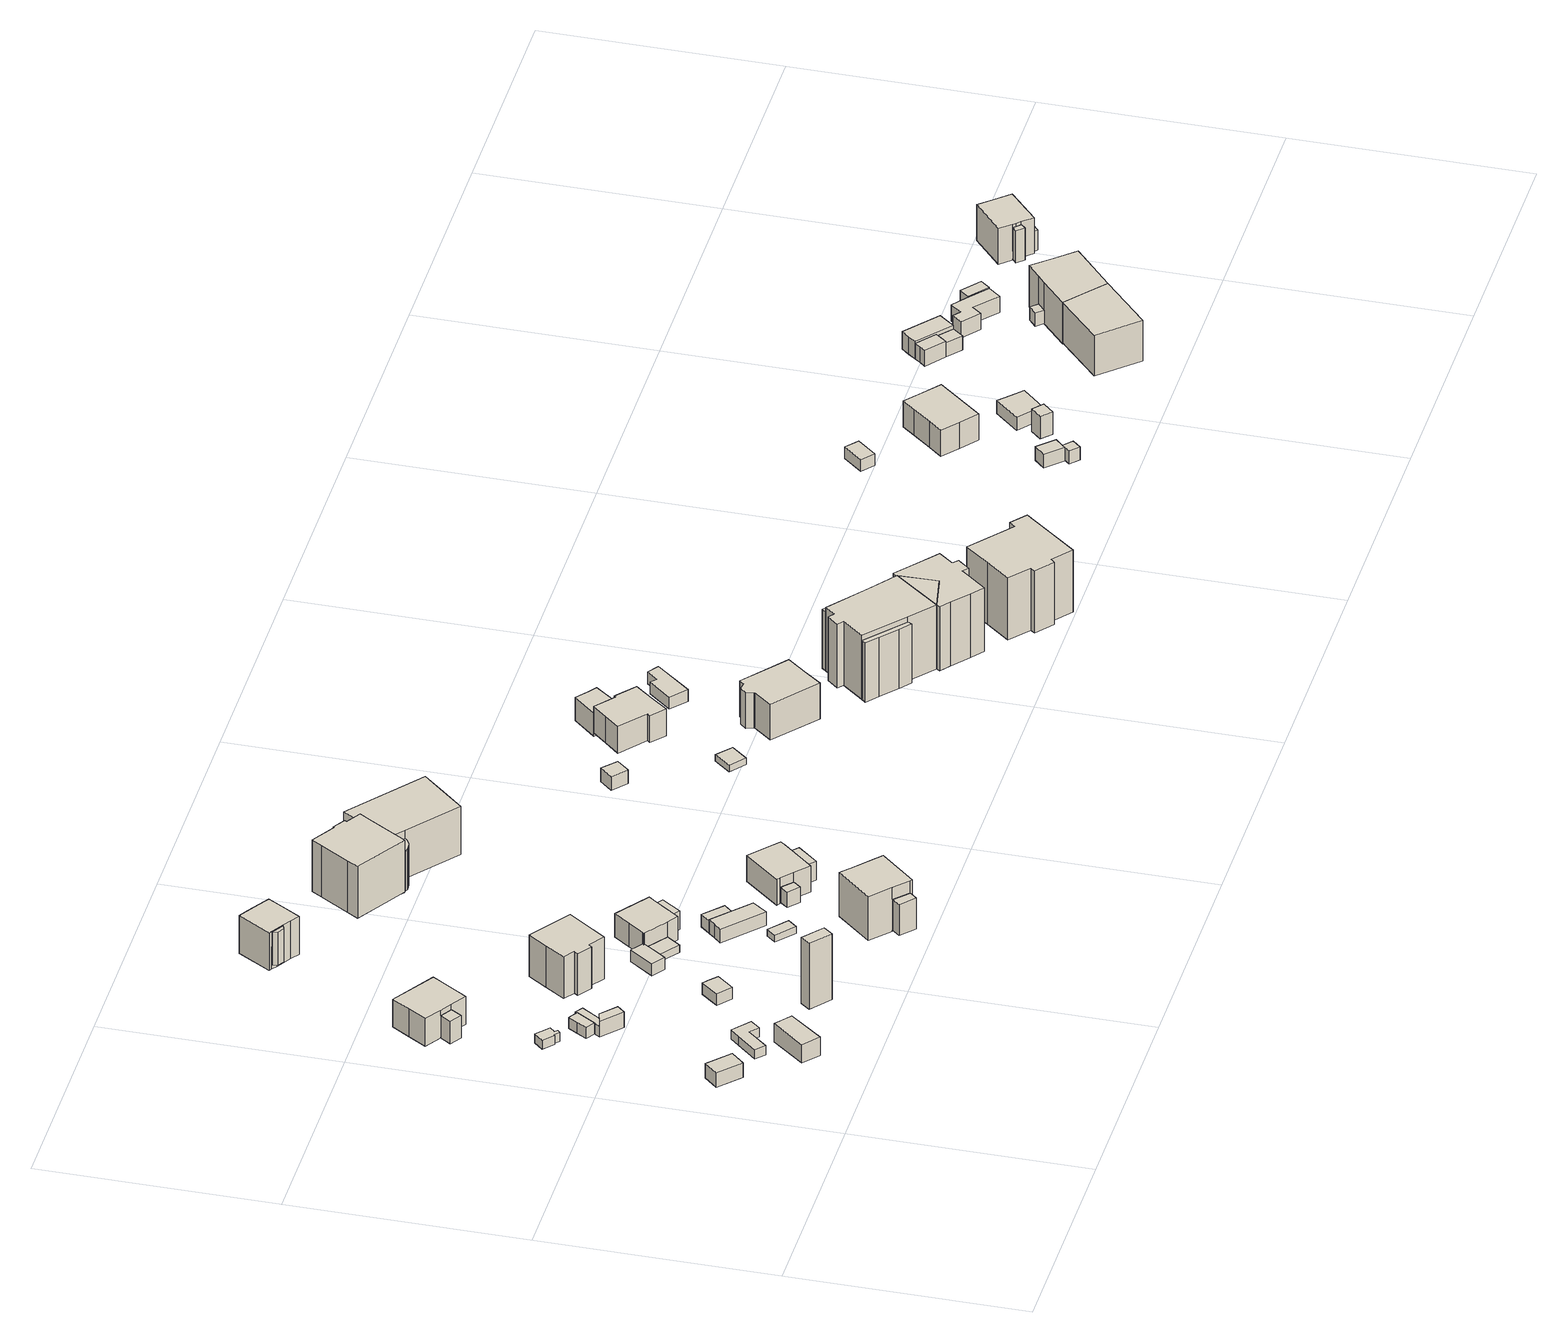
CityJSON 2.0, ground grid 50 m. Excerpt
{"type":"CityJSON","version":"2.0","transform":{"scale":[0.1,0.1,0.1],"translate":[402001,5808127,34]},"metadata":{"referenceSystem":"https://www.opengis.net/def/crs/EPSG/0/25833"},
"CityObjects":{
"building1":{"type":"Building","attributes":{"Gemeindeschluessel":"11000009","BezugspunktDach":"2200","function":"31001_2000","measuredHeight":3.48,"storeysAboveGround":1},"address":[{"country":"Germany","locality":"Berlin","thoroughfareNumber":"6 (2)","thoroughfareName":"Drössestraße"}],"geometry":[{"type":"Solid","lod":"1","boundaries":[[[[0,1,2,3]],[[4,5,6,7]],[[4,7,3,2]],[[5,4,2,1]],[[6,5,1,0]],[[7,6,0,3]]]]}]},
"building2":{"type":"Building","attributes":{"Gemeindeschluessel":"11000009","BezugspunktDach":"2200","function":"31001_1010","measuredHeight":4.59,"storeysAboveGround":1},"address":[{"country":"Germany","locality":"Berlin","thoroughfareNumber":"3 (1)","thoroughfareName":"Schirnerstraße"}],"geometry":[{"type":"Solid","lod":"1","boundaries":[[[[8,9,10,11,12]],[[13,14,15,16,17]],[[13,17,12,11]],[[14,13,11,10]],[[15,14,10,9]],[[16,15,9,8]],[[17,16,8,12]]]]}]},
"building3":{"type":"Building","attributes":{"Gemeindeschluessel":"11000009","BezugspunktDach":"2200","function":"31001_2000","measuredHeight":2.19,"storeysAboveGround":1},"address":[{"country":"Germany","locality":"Berlin","thoroughfareNumber":"3 (2)","thoroughfareName":"Schirnerstraße"}],"geometry":[{"type":"Solid","lod":"1","boundaries":[[[[18,19,20,21,22,23,24]],[[25,26,27,28,29,30,31]],[[25,31,24,23]],[[26,25,23,22]],[[27,26,22,21]],[[28,27,21,20]],[[29,28,20,19]],[[30,29,19,18]],[[31,30,18,24]]]]}]},
"building4":{"type":"Building","attributes":{"Gemeindeschluessel":"11000009","BezugspunktDach":"2200","function":"31001_2000","measuredHeight":2.07,"storeysAboveGround":1},"address":[{"country":"Germany","locality":"Berlin","thoroughfareNumber":"93 (1)","thoroughfareName":"Am Falkenberg"}],"geometry":[{"type":"Solid","lod":"1","boundaries":[[[[32,33,34,35,36,37,38,39]],[[40,41,42,43,44,45,46,47]],[[40,47,39,38]],[[41,40,38,37]],[[42,41,37,36]],[[43,42,36,35]],[[44,43,35,34]],[[45,44,34,33]],[[46,45,33,32]],[[47,46,32,39]]]]}]},
"building5":{"type":"Building","attributes":{"Gemeindeschluessel":"11000009","BezugspunktDach":"2200","function":"31001_2000","measuredHeight":3.16,"storeysAboveGround":1},"address":[{"country":"Germany","locality":"Berlin","thoroughfareNumber":"93 (2)","thoroughfareName":"Am Falkenberg"}],"geometry":[{"type":"Solid","lod":"1","boundaries":[[[[48,49,50,51,52]],[[53,54,55,56,57]],[[53,57,52,51]],[[54,53,51,50]],[[55,54,50,49]],[[56,55,49,48]],[[57,56,48,52]]]]}]},
"building6":{"type":"Building","attributes":{"Gemeindeschluessel":"11000009","function":"31001_2000"},"address":[{"country":"Germany","locality":"Berlin","thoroughfareNumber":"94 (1)","thoroughfareName":"Am Falkenberg"}],"children":["building6-1","building6-2"]},
"building6-1":{"type":"BuildingPart","attributes":{"BezugspunktDach":"2200","measuredHeight":3.59,"storeysAboveGround":1},"parents":["building6"],"geometry":[{"type":"MultiSurface","lod":"1","boundaries":[[[58,59,60,61]],[[62,63,64,65]],[[66,67,68,65,61,60]],[[63,62,60,59]],[[64,63,59,58]],[[65,64,58,61]],[[62,65,68,67,66]]]}]},
"building6-2":{"type":"BuildingPart","attributes":{"BezugspunktDach":"2200","measuredHeight":2.44,"storeysAboveGround":1},"parents":["building6"],"geometry":[{"type":"Solid","lod":"1","boundaries":[[[[67,69,70,71,72,68]],[[56,55,73,74,62,65]],[[56,65,68,72]],[[55,56,72,71]],[[73,55,71,70]],[[74,73,70,69]],[[62,74,69,67]],[[65,62,67,68]]]]}]},
"building7":{"type":"Building","attributes":{"Gemeindeschluessel":"11000009","function":"31001_1010"},"address":[{"country":"Germany","locality":"Berlin","thoroughfareNumber":"93","thoroughfareName":"Am Falkenberg"}],"children":["building7-1","building7-2"]},
"building7-1":{"type":"BuildingPart","attributes":{"BezugspunktDach":"2200","measuredHeight":8.47,"storeysAboveGround":2},"parents":["building7"],"geometry":[{"type":"MultiSurface","lod":"1","boundaries":[[[75,76,77,78,79,80,81,82]],[[83,84,85,86,87,88,89,90]],[[83,90,82,81]],[[84,83,81,80]],[[85,84,80,79]],[[86,85,79,78]],[[87,86,78,77]],[[88,87,77,76]],[[91,92,93,76,75]],[[89,94,89,88,95]],[[90,89,75,82]],[[94,89,95,92,91]],[[95,88,93,92]]]}]},
"building7-2":{"type":"BuildingPart","attributes":{"BezugspunktDach":"2200","measuredHeight":5.89,"storeysAboveGround":2},"parents":["building7"],"geometry":[{"type":"MultiSurface","lod":"1","boundaries":[[[96,93,92,91,97]],[[89,95,88,98,99]],[[89,99,97,91]],[[98,88,93,96]],[[99,98,96,97]],[[95,89,100,91,92]],[[88,95,92,93,101]]]}]},
"building8":{"type":"Building","attributes":{"Gemeindeschluessel":"11000009","BezugspunktDach":"2200","function":"31001_2000","measuredHeight":15.49,"storeysAboveGround":1},"address":[{"country":"Germany","locality":"Berlin","thoroughfareNumber":"1A (2)","thoroughfareName":"Schirnerstraße"}],"geometry":[{"type":"Solid","lod":"1","boundaries":[[[[102,103,104,105]],[[106,107,108,109]],[[106,109,105,104]],[[107,106,104,103]],[[108,107,103,102]],[[109,108,102,105]]]]}]},
"building9":{"type":"Building","attributes":{"Gemeindeschluessel":"11000009","BezugspunktDach":"2200","function":"31001_2143","measuredHeight":3.15,"storeysAboveGround":1},"address":[{"country":"Germany","locality":"Berlin","thoroughfareNumber":"95 (3)","thoroughfareName":"Am Falkenberg"}],"geometry":[{"type":"Solid","lod":"1","boundaries":[[[[110,111,112,113,114]],[[115,116,117,118,119]],[[115,119,114,113]],[[116,115,113,112]],[[117,116,112,111]],[[118,117,111,110]],[[119,118,110,114]]]]}]},
"building10":{"type":"Building","attributes":{"Gemeindeschluessel":"11000009","function":"31001_1010"},"address":[{"country":"Germany","locality":"Berlin","thoroughfareNumber":"94","thoroughfareName":"Am Falkenberg"}],"children":["building10-1","building10-2"]},
"building10-1":{"type":"BuildingPart","attributes":{"BezugspunktDach":"2200","measuredHeight":11.66,"storeysAboveGround":3},"parents":["building10"],"geometry":[{"type":"MultiSurface","lod":"1","boundaries":[[[120,121,122,123,124,125,126,127,128,129,130]],[[131,132,133,134,135,136,137,138,139,140,141]],[[131,141,130,129]],[[132,131,129,128]],[[133,132,128,127]],[[142,143,133,134,133,127,126]],[[144,142,134,135,134,126,125]],[[136,135,125,124]],[[137,136,124,123]],[[138,137,123,122]],[[139,138,122,121]],[[140,139,121,120]],[[141,140,120,130]],[[134,133,143,142]],[[135,134,142,144]]]}]},
"building10-2":{"type":"BuildingPart","attributes":{"BezugspunktDach":"2200","measuredHeight":7.04,"storeysAboveGround":3},"parents":["building10"],"geometry":[{"type":"MultiSurface","lod":"1","boundaries":[[[145,146,143,144]],[[133,147,148,135]],[[147,133,143,146]],[[148,147,146,145]],[[135,148,145,144]],[[133,134,142,143,149]],[[135,144,142,134]]]}]},
"building11":{"type":"Building","attributes":{"Gemeindeschluessel":"11000009","BezugspunktDach":"2200","function":"31001_2463","measuredHeight":2.76,"storeysAboveGround":1},"address":[{"country":"Germany","locality":"Berlin","thoroughfareNumber":"95 (2)","thoroughfareName":"Am Falkenberg"}],"geometry":[{"type":"Solid","lod":"1","boundaries":[[[[150,151,152,153,154,155,156]],[[157,158,159,160,161,162,163]],[[157,163,156,155]],[[158,157,155,154]],[[159,158,154,153]],[[160,159,153,152]],[[161,160,152,151]],[[162,161,151,150]],[[163,162,150,156]]]]}]},
"building12":{"type":"Building","attributes":{"Gemeindeschluessel":"11000009","BezugspunktDach":"2200","function":"31001_1010","measuredHeight":2.22,"storeysAboveGround":0},"address":[{"country":"Germany","locality":"Berlin","thoroughfareNumber":"95 (1)","thoroughfareName":"Am Falkenberg"}],"geometry":[{"type":"Solid","lod":"1","boundaries":[[[[164,165,166,167]],[[168,169,170,171]],[[168,171,167,166]],[[169,168,166,165]],[[170,169,165,164]],[[171,170,164,167]]]]}]},
"building13":{"type":"Building","attributes":{"Gemeindeschluessel":"11000009","BezugspunktDach":"2200","function":"31001_2463","measuredHeight":1.6,"storeysAboveGround":1},"address":[{"country":"Germany","locality":"Berlin","thoroughfareNumber":"1A (1)","thoroughfareName":"Schirnerstraße"}],"geometry":[{"type":"Solid","lod":"1","boundaries":[[[[172,173,174,175]],[[176,177,178,179]],[[176,179,175,174]],[[177,176,174,173]],[[178,177,173,172]],[[179,178,172,175]]]]}]},
"building14":{"type":"Building","attributes":{"Gemeindeschluessel":"11000009","function":"31001_1010"},"address":[{"country":"Germany","locality":"Berlin","thoroughfareNumber":"95","thoroughfareName":"Am Falkenberg"}],"children":["building14-1","building14-2"]},
"building14-1":{"type":"BuildingPart","attributes":{"BezugspunktDach":"2200","measuredHeight":6.68,"storeysAboveGround":1},"parents":["building14"],"geometry":[{"type":"MultiSurface","lod":"1","boundaries":[[[180,181,182,183,184,185,186,187,188,189,190]],[[158,191,192,193,194,195,196,197,198,160,159]],[[158,159,190,189]],[[191,158,189,188]],[[192,191,188,187]],[[193,192,187,186]],[[194,193,186,185]],[[199,200,185,184]],[[201,202,199,195,184,183]],[[197,196,183,182]],[[198,197,182,181]],[[160,198,181,180]],[[159,160,180,190]],[[195,194,200,199]],[[196,203,195,199,202,201]]]}]},
"building14-2":{"type":"BuildingPart","attributes":{"BezugspunktDach":"2200","measuredHeight":4.41,"storeysAboveGround":1},"parents":["building14"],"geometry":[{"type":"MultiSurface","lod":"1","boundaries":[[[204,205,200,202]],[[194,206,207,196]],[[206,194,200,205]],[[207,206,205,204]],[[196,207,204,202]],[[194,195,199,200]],[[196,202,199,195]]]}]},
"building15":{"type":"Building","attributes":{"Gemeindeschluessel":"11000009","function":"31001_1010"},"address":[{"country":"Germany","locality":"Berlin","thoroughfareNumber":"39","thoroughfareName":"Am Falkenberg"}],"children":["building15-1","building15-2","building15-3"]},
"building15-1":{"type":"BuildingPart","attributes":{"BezugspunktDach":"2200","measuredHeight":13.58,"storeysAboveGround":2},"parents":["building15"],"geometry":[{"type":"MultiSurface","lod":"1","boundaries":[[[208,209,210,211,212,213,214,215,216,217,218]],[[219,220,221,222,223,224,225,226,227,228,229]],[[219,229,218,217]],[[220,219,217,216]],[[221,220,216,215]],[[222,221,215,214]],[[223,222,214,213],[222,223,230,231]],[[224,223,213,212]],[[225,224,212,211]],[[226,225,211,210]],[[232,233,234,235,227,226,210,209]],[[236,232,235,237,238,228,227,209,208]],[[229,228,208,218]],[[230,223,222,231]],[[235,234,233,232]],[[238,237,235,232,236]]]}]},
"building15-2":{"type":"BuildingPart","attributes":{"BezugspunktDach":"2200","measuredHeight":5.81,"storeysAboveGround":2},"parents":["building15"],"geometry":[{"type":"Solid","lod":"1","boundaries":[[[[239,240,231,230]],[[222,241,242,223]],[[241,222,231,240]],[[242,241,240,239]],[[223,242,239,230]],[[222,223,230,231]]]]}]},
"building15-3":{"type":"BuildingPart","attributes":{"BezugspunktDach":"2200","measuredHeight":7.84,"storeysAboveGround":2},"parents":["building15"],"geometry":[{"type":"MultiSurface","lod":"1","boundaries":[[[243,244,233,236]],[[234,245,246,237]],[[245,234,233,244]],[[246,245,244,243]],[[237,246,243,236]],[[234,235,232,233]],[[237,238,236,232,235]]]}]},
"building16":{"type":"Building","attributes":{"Gemeindeschluessel":"11000009","function":"31001_2000"},"address":[{"country":"Germany","locality":"Berlin","thoroughfareNumber":"1 (1)","thoroughfareName":"Schirnerstraße"}],"children":["building16-1","building16-2"]},
"building16-1":{"type":"BuildingPart","attributes":{"BezugspunktDach":"2200","measuredHeight":3.55,"storeysAboveGround":1},"parents":["building16"],"geometry":[{"type":"Solid","lod":"1","boundaries":[[[[247,248,249,250,251]],[[252,253,254,255,256]],[[252,256,251,250]],[[253,252,250,249]],[[254,253,249,248],[257,258,259,253]],[[255,254,248,247]],[[256,255,247,251]],[[258,257,253,259]]]]}]},
"building16-2":{"type":"BuildingPart","attributes":{"BezugspunktDach":"2200","measuredHeight":2.91,"storeysAboveGround":1},"parents":["building16"],"geometry":[{"type":"Solid","lod":"1","boundaries":[[[[258,260,261,259]],[[262,263,257,253]],[[262,253,259,261]],[[263,262,261,260]],[[257,263,260,258]],[[253,257,258,259]]]]}]},
"building17":{"type":"Building","attributes":{"Gemeindeschluessel":"11000009","function":"31001_1010"},"address":[{"country":"Germany","locality":"Berlin","thoroughfareNumber":"1A","thoroughfareName":"Schirnerstraße"}],"children":["building17-1","building17-2","building17-3"]},
"building17-1":{"type":"BuildingPart","attributes":{"BezugspunktDach":"2200","measuredHeight":11.96,"storeysAboveGround":3},"parents":["building17"],"geometry":[{"type":"MultiSurface","lod":"1","boundaries":[[[264,265,266,267,268,269,270,271]],[[272,273,274,275,276,277,278,279]],[[272,279,271,270]],[[273,272,270,269]],[[280,281,282,283,284,274,273,269,268]],[[275,274,268,267]],[[276,275,267,266]],[[277,276,266,265]],[[278,277,285,265,264],[286,287,288,285]],[[279,278,264,271]],[[284,283,282,281,280]],[[288,287,286,285]]]}]},
"building17-2":{"type":"BuildingPart","attributes":{"BezugspunktDach":"2200","measuredHeight":7.24,"storeysAboveGround":3},"parents":["building17"],"geometry":[{"type":"Solid","lod":"1","boundaries":[[[[289,285,288,290]],[[287,286,291,292]],[[287,292,290,288]],[[291,286,285,289]],[[292,291,289,290]],[[286,287,288,285]]]]}]},
"building17-3":{"type":"BuildingPart","attributes":{"BezugspunktDach":"2200","measuredHeight":8.11,"storeysAboveGround":3},"parents":["building17"],"geometry":[{"type":"MultiSurface","lod":"1","boundaries":[[[281,293,294,282]],[[295,296,284,283]],[[295,283,282,294]],[[296,295,294,293]],[[284,296,293,281]],[[297,283,284,298,281,282]]]}]},
"building18":{"type":"Building","attributes":{"Gemeindeschluessel":"11000009","function":"31001_1010"},"address":[{"country":"Germany","locality":"Berlin","thoroughfareNumber":"1","thoroughfareName":"Schirnerstraße"}],"children":["building18-1","building18-2","building18-3"]},
"building18-1":{"type":"BuildingPart","attributes":{"BezugspunktDach":"2200","measuredHeight":7.76,"storeysAboveGround":2},"parents":["building18"],"geometry":[{"type":"MultiSurface","lod":"1","boundaries":[[[299,300,301,302,303,304,305,306]],[[307,308,309,310,311,312,313,314]],[[307,314,306,305]],[[308,307,305,304]],[[309,308,304,303]],[[310,315,316,309,303,302]],[[311,310,302,301]],[[312,311,301,300]],[[313,312,317,318,319,320,300,299]],[[314,313,299,306]],[[309,316,315,310]],[[320,319,318,317]]]}]},
"building18-2":{"type":"BuildingPart","attributes":{"BezugspunktDach":"2200","measuredHeight":4.36,"storeysAboveGround":2},"parents":["building18"],"geometry":[{"type":"Solid","lod":"1","boundaries":[[[[321,322,316,315]],[[309,323,324,310]],[[323,309,316,322]],[[324,323,322,321]],[[310,324,321,315]],[[315,316,309,310]]]]}]},
"building18-3":{"type":"BuildingPart","attributes":{"BezugspunktDach":"2200","measuredHeight":3.54,"storeysAboveGround":2},"parents":["building18"],"geometry":[{"type":"MultiSurface","lod":"1","boundaries":[[[325,320,319,326]],[[318,317,327,328]],[[318,328,326,319]],[[327,317,320,325]],[[328,327,325,326]],[[318,329,319,320,317]]]}]},
"building19":{"type":"Building","attributes":{"Gemeindeschluessel":"11000009","BezugspunktDach":"2200","function":"31001_1010","measuredHeight":14.11,"storeysAboveGround":2},"address":[{"country":"Germany","locality":"Berlin","thoroughfareNumber":"38","thoroughfareName":"Am Falkenberg"}],"geometry":[{"type":"Solid","lod":"1","boundaries":[[[[330,331,332,333,334,335,336,337,338,339,340,341,342]],[[343,344,345,346,347,348,349,350,351,352,353,354,355]],[[343,355,342,341]],[[344,343,341,340]],[[345,344,340,339]],[[346,345,339,338]],[[347,346,338,337]],[[348,347,337,336]],[[349,348,336,335]],[[350,349,335,334]],[[351,350,334,333]],[[352,351,333,332]],[[353,352,332,331]],[[354,353,331,330]],[[355,354,330,342]]]]}]},
"building20":{"type":"Building","attributes":{"Gemeindeschluessel":"11000009","function":"31001_1010"},"address":[{"country":"Germany","locality":"Berlin","thoroughfareNumber":"37","thoroughfareName":"Am Falkenberg"}],"children":["building20-1","building20-2"]},
"building20-1":{"type":"BuildingPart","attributes":{"BezugspunktDach":"2200","measuredHeight":13.07,"storeysAboveGround":3},"parents":["building20"],"geometry":[{"type":"MultiSurface","lod":"1","boundaries":[[[356,357,358,359,360,361,362,363]],[[364,365,366,367,368,369,370,371]],[[364,371,363,362]],[[365,364,362,361]],[[366,365,361,360]],[[367,366,360,359]],[[368,367,359,358]],[[369,368,358,357]],[[370,369,357,356]],[[372,373,370,356,363]],[[371,370,373,372]]]}]},
"building20-2":{"type":"BuildingPart","attributes":{"BezugspunktDach":"2200","measuredHeight":9.46,"storeysAboveGround":3},"parents":["building20"],"geometry":[{"type":"Solid","lod":"1","boundaries":[[[[374,375,376,377,378,379,380,381,373,372,382]],[[371,370,383,384,385,386,387,388,389,390,391]],[[371,391,382,372]],[[383,370,373,381]],[[384,383,381,380]],[[385,384,380,379]],[[386,385,379,378]],[[387,386,378,377]],[[388,387,377,376]],[[389,388,376,375]],[[390,389,375,374]],[[391,390,374,382]],[[370,371,372,373]]]]}]},
"building21":{"type":"Building","attributes":{"Gemeindeschluessel":"11000009","BezugspunktDach":"2200","function":"31001_2000","measuredHeight":0.069,"storeysAboveGround":1},"address":[{"country":"Germany","locality":"Berlin","thoroughfareNumber":"37 (1)","thoroughfareName":"Am Falkenberg"}],"geometry":[{"type":"Solid","lod":"1","boundaries":[[[[392,393,394,395]],[[396,397,398,399]],[[396,399,395,394]],[[397,396,394,393]],[[398,397,393,392]],[[399,398,392,395]]]]}]},
"building22":{"type":"Building","attributes":{"Gemeindeschluessel":"11000009","BezugspunktDach":"2200","function":"31001_2523","measuredHeight":3.17,"storeysAboveGround":1},"address":[{"country":"Germany","locality":"Berlin","thoroughfareNumber":"35 (3)","thoroughfareName":"Am Falkenberg"}],"geometry":[{"type":"Solid","lod":"1","boundaries":[[[[400,401,402,403]],[[404,405,406,407]],[[404,407,403,402]],[[405,404,402,401]],[[406,405,401,400]],[[407,406,400,403]]]]}]},
"building23":{"type":"Building","attributes":{"Gemeindeschluessel":"11000009","BezugspunktDach":"2200","function":"31001_2000","measuredHeight":1.57,"storeysAboveGround":1},"address":[{"country":"Germany","locality":"Berlin","thoroughfareNumber":"34 (1)","thoroughfareName":"Am Falkenberg"}],"geometry":[{"type":"Solid","lod":"1","boundaries":[[[[408,409,410,411]],[[412,413,414,415]],[[412,415,411,410]],[[413,412,410,409]],[[414,413,409,408]],[[415,414,408,411]]]]}]},
"building24":{"type":"Building","attributes":{"Gemeindeschluessel":"11000009","function":"31001_1010"},"address":[{"country":"Germany","locality":"Berlin","thoroughfareNumber":"34","thoroughfareName":"Am Falkenberg"}],"children":["building24-1","building24-2"]},
"building24-1":{"type":"BuildingPart","attributes":{"BezugspunktDach":"2200","measuredHeight":7.76,"storeysAboveGround":2},"parents":["building24"],"geometry":[{"type":"MultiSurface","lod":"1","boundaries":[[[416,417,418,419,420,421,422,423,424,425,426]],[[427,428,429,430,431,432,433,434,435,436,437]],[[427,437,426,425]],[[428,427,425,424]],[[438,439,440,424,423]],[[430,441,439,442,423,422]],[[443,441,430,422,421]],[[432,431,421,420]],[[433,432,420,419]],[[434,433,419,418]],[[435,434,418,417]],[[436,435,417,416]],[[437,436,416,426]],[[429,428,440,439,438]],[[429,442,439,441,430]],[[444,431,430,441,443]]]}]},
"building24-2":{"type":"BuildingPart","attributes":{"BezugspunktDach":"2200","measuredHeight":5.5,"storeysAboveGround":2},"parents":["building24"],"geometry":[{"type":"MultiSurface","lod":"1","boundaries":[[[439,441,443,445,446,447,440]],[[448,449,450,451,452,453,454]],[[448,454,440,447]],[[449,448,447,446]],[[450,449,446,445]],[[451,450,445,443]],[[452,451,431,430]],[[453,452,430,429]],[[454,453,429,428]],[[430,431,443,441]],[[429,430,441,439]],[[428,429,455,439,440,456]]]}]},
"building25":{"type":"Building","attributes":{"Gemeindeschluessel":"11000009","BezugspunktDach":"2200","function":"31001_1010","measuredHeight":10.63,"storeysAboveGround":1},"address":[{"country":"Germany","locality":"Berlin","thoroughfareNumber":"33","thoroughfareName":"Am Falkenberg"}],"geometry":[{"type":"Solid","lod":"1","boundaries":[[[[457,458,459,460,461,462,463,464,465,466]],[[467,468,469,470,471,472,473,474,475,476]],[[467,476,466,465]],[[468,467,465,464]],[[469,468,464,463]],[[470,469,463,462]],[[471,470,462,461]],[[472,471,461,460]],[[473,472,460,459]],[[474,473,459,458]],[[475,474,458,457]],[[476,475,457,466]]]]}]},
"building26":{"type":"Building","attributes":{"Gemeindeschluessel":"11000009","BezugspunktDach":"2200","function":"31001_2000","measuredHeight":2.84,"storeysAboveGround":1},"address":[{"country":"Germany","locality":"Berlin","thoroughfareNumber":"34 (2)","thoroughfareName":"Am Falkenberg"}],"geometry":[{"type":"Solid","lod":"1","boundaries":[[[[477,478,479,480,481,482]],[[483,484,485,486,487,488]],[[483,488,482,481]],[[484,483,481,480]],[[485,484,480,479]],[[486,485,479,478]],[[487,486,478,477]],[[488,487,477,482]]]]}]},
"building27":{"type":"Building","attributes":{"Gemeindeschluessel":"11000009","function":"31001_1010"},"address":[{"country":"Germany","locality":"Berlin","thoroughfareNumber":"31, 32","thoroughfareName":"Am Falkenberg"}],"children":["building27-1","building27-2","building27-3","building27-4"]},
"building27-1":{"type":"BuildingPart","attributes":{"BezugspunktDach":"2200","measuredHeight":16.82,"storeysAboveGround":4},"parents":["building27"],"geometry":[{"type":"MultiSurface","lod":"1","boundaries":[[[489,490,491,492,493,494,495,496,497,498,499,500]],[[501,502,503,504,505,506,507,508,509,510,511,512]],[[501,512,500,499]],[[502,501,499,498]],[[503,502,498,497]],[[504,503,497,496]],[[505,504,496,495]],[[506,513,514,505,495,494]],[[507,506,494,493]],[[493,515,493,492]],[[509,508,492,491]],[[510,509,491,490]],[[511,510,490,489]],[[516,517,489,500]],[[505,514,513,506]],[[515,493,507]],[[512,511,517,516]]]}]},
"building27-2":{"type":"BuildingPart","attributes":{"BezugspunktDach":"2200","measuredHeight":13.94,"storeysAboveGround":4},"parents":["building27"],"geometry":[{"type":"MultiSurface","lod":"1","boundaries":[[[513,518,519,514]],[[520,521,506,505]],[[520,505,514,519]],[[521,520,519,518]],[[506,521,518,513]],[[506,522,513,514,505]]]}]},
"building27-3":{"type":"BuildingPart","attributes":{"BezugspunktDach":"2200","measuredHeight":13.94,"storeysAboveGround":4},"parents":["building27"],"geometry":[{"type":"Solid","lod":"1","boundaries":[[[[523,524,525,517,516,526]],[[512,511,527,528,529,530]],[[512,530,526,516]],[[527,511,517,525]],[[528,527,525,524]],[[529,528,524,523]],[[530,529,523,526]],[[511,512,516,517]]]]}]},
"building27-4":{"type":"BuildingPart","attributes":{"BezugspunktDach":"2200","measuredHeight":16.82,"storeysAboveGround":4},"parents":["building27"],"geometry":[{"type":"Solid","lod":"1","boundaries":[[[[531,532,533,534,535,536,537,538,539,540,493,492,490,541]],[[510,508,507,542,543,544,545,546,547,548,549,550,551,552]],[[510,552,541,490]],[[508,510,490,492]],[[542,507,493,540]],[[543,542,540,539]],[[544,543,539,538]],[[545,544,538,537]],[[546,545,537,536]],[[547,546,536,535]],[[548,547,535,534]],[[549,548,534,533]],[[550,549,533,532]],[[551,550,532,531]],[[552,551,531,541]],[[507,508,492,493]]]]}]},
"building28":{"type":"Building","attributes":{"Gemeindeschluessel":"11000009","BezugspunktDach":"2200","function":"31001_1010","measuredHeight":17,"storeysAboveGround":3},"address":[{"country":"Germany","locality":"Berlin","thoroughfareNumber":"30","thoroughfareName":"Am Falkenberg"}],"geometry":[{"type":"Solid","lod":"1","boundaries":[[[[553,554,555,556,557,558,559,560,561,562,563,564]],[[565,566,567,568,569,570,571,572,573,574,575,576]],[[565,576,564,563]],[[566,565,563,562]],[[567,566,562,561]],[[568,567,561,560]],[[569,568,560,559]],[[570,569,559,558]],[[571,570,558,557]],[[572,571,557,556]],[[573,572,556,555]],[[574,573,555,554]],[[575,574,554,553]],[[576,575,553,564]]]]}]},
"building29":{"type":"Building","attributes":{"Gemeindeschluessel":"11000009","BezugspunktDach":"2200","function":"31001_2000","measuredHeight":3.19,"storeysAboveGround":1},"address":[{"country":"Germany","locality":"Berlin","thoroughfareNumber":"43 (3)","thoroughfareName":"Falkenbrunnstraße"}],"geometry":[{"type":"Solid","lod":"1","boundaries":[[[[577,578,579,580,581]],[[582,583,584,585,586]],[[582,586,581,580]],[[583,582,580,579]],[[584,583,579,578]],[[585,584,578,577]],[[586,585,577,581]]]]}]},
"building30":{"type":"Building","attributes":{"Gemeindeschluessel":"11000009","BezugspunktDach":"2200","function":"31001_2000","measuredHeight":2.97,"storeysAboveGround":1},"address":[{"country":"Germany","locality":"Berlin","thoroughfareNumber":"43 (2)","thoroughfareName":"Falkenbrunnstraße"}],"geometry":[{"type":"Solid","lod":"1","boundaries":[[[[587,588,578,577,589]],[[590,591,592,593,594]],[[590,594,589,577]],[[591,590,577,578]],[[592,591,578,588]],[[593,592,588,587]],[[594,593,587,589]]]]}]},
"building31":{"type":"Building","attributes":{"Gemeindeschluessel":"11000009","BezugspunktDach":"2200","function":"31001_1313","measuredHeight":2.75,"storeysAboveGround":1},"address":[{"country":"Germany","locality":"Berlin","thoroughfareNumber":"45A (1)","thoroughfareName":"Falkenbrunnstraße"}],"geometry":[{"type":"Solid","lod":"1","boundaries":[[[[595,596,597,598]],[[599,600,601,602]],[[599,602,598,597]],[[600,599,597,596]],[[601,600,596,595]],[[602,601,595,598]]]]}]},
"building32":{"type":"Building","attributes":{"Gemeindeschluessel":"11000009","BezugspunktDach":"2200","function":"31001_2000","measuredHeight":5.34,"storeysAboveGround":1},"address":[{"country":"Germany","locality":"Berlin","thoroughfareNumber":"43 (4)","thoroughfareName":"Falkenbrunnstraße"}],"geometry":[{"type":"Solid","lod":"1","boundaries":[[[[603,604,605,606]],[[607,608,609,610]],[[607,610,606,605]],[[608,607,605,604]],[[609,608,604,603]],[[610,609,603,606]]]]}]},
"building33":{"type":"Building","attributes":{"Gemeindeschluessel":"11000009","BezugspunktDach":"2200","function":"31001_1010","measuredHeight":7.66,"storeysAboveGround":1},"address":[{"country":"Germany","locality":"Berlin","thoroughfareNumber":"45A","thoroughfareName":"Falkenbrunnstraße"}],"geometry":[{"type":"Solid","lod":"1","boundaries":[[[[611,612,613,614,615,616,617,618]],[[619,620,621,622,623,624,625,626]],[[619,626,618,617]],[[620,619,617,616]],[[621,620,616,615]],[[622,621,615,614]],[[623,622,614,613]],[[624,623,613,612]],[[625,624,612,611]],[[626,625,611,618]]]]}]},
"building34":{"type":"Building","attributes":{"Gemeindeschluessel":"11000009","BezugspunktDach":"2200","function":"31001_2000","measuredHeight":3.93,"storeysAboveGround":1},"address":[{"country":"Germany","locality":"Berlin","thoroughfareNumber":"45 (1)","thoroughfareName":"Falkenbrunnstraße"}],"geometry":[{"type":"Solid","lod":"1","boundaries":[[[[627,628,629,630,631]],[[632,633,634,635,636]],[[632,636,631,630]],[[633,632,630,629]],[[634,633,629,628]],[[635,634,628,627]],[[636,635,627,631]]]]}]},
"building35":{"type":"Building","attributes":{"Gemeindeschluessel":"11000009","BezugspunktDach":"2200","function":"31001_1010","measuredHeight":11.14,"storeysAboveGround":2},"address":[{"country":"Germany","locality":"Berlin","thoroughfareNumber":"45","thoroughfareName":"Falkenbrunnstraße"}],"geometry":[{"type":"Solid","lod":"1","boundaries":[[[[637,638,639,640,641]],[[642,643,644,645,646]],[[642,646,641,640]],[[643,642,640,639]],[[644,643,639,638]],[[645,644,638,637]],[[646,645,637,641]]]]}]},
"building36":{"type":"Building","attributes":{"Gemeindeschluessel":"11000009","BezugspunktDach":"2200","function":"51009_1610","measuredHeight":4.23,"storeysAboveGround":0},"address":[{"country":"Germany","locality":"Berlin"}],"geometry":[{"type":"Solid","lod":"1","boundaries":[[[[647,648,649,650,651,652]],[[653,654,655,656,657,658]],[[653,658,652,651]],[[654,653,651,650]],[[655,654,650,649]],[[656,655,649,648]],[[657,656,648,647]],[[658,657,647,652]]]]}]},
"building37":{"type":"Building","attributes":{"Gemeindeschluessel":"11000009","function":"31001_1010"},"address":[{"country":"Germany","locality":"Berlin","thoroughfareNumber":"47 (2)","thoroughfareName":"Falkenbrunnstraße"}],"children":["building37-1","building37-2"]},
"building37-1":{"type":"BuildingPart","attributes":{"BezugspunktDach":"2200","measuredHeight":4.85,"storeysAboveGround":1},"parents":["building37"],"geometry":[{"type":"MultiSurface","lod":"1","boundaries":[[[659,660,661,662,663,664]],[[665,666,667,668,669,654]],[[665,654,664,663]],[[666,665,663,662]],[[667,666,662,661]],[[668,667,661,660]],[[669,668,660,659]],[[654,655,670,671,659,664]],[[669,671,670,655]]]}]},
"building37-2":{"type":"BuildingPart","attributes":{"BezugspunktDach":"2200","measuredHeight":3.3,"storeysAboveGround":1},"parents":["building37"],"geometry":[{"type":"MultiSurface","lod":"1","boundaries":[[[672,671,670,673]],[[655,669,674,657]],[[655,657,673,670]],[[674,669,671,672]],[[657,674,672,673]],[[669,655,670,671,675]]]}]},
"building38":{"type":"Building","attributes":{"Gemeindeschluessel":"11000009","function":"31001_1010"},"address":[{"country":"Germany","locality":"Berlin","thoroughfareNumber":"47","thoroughfareName":"Falkenbrunnstraße"}],"children":["building38-1","building38-2"]},
"building38-1":{"type":"BuildingPart","attributes":{"BezugspunktDach":"2200","measuredHeight":11.31,"storeysAboveGround":3},"parents":["building38"],"geometry":[{"type":"MultiSurface","lod":"1","boundaries":[[[639,638,676,677,678,679,680,640]],[[681,682,683,684,685,686,687,688]],[[681,688,640,680]],[[689,690,691,692,693,682,681,680,679]],[[683,682,679,678]],[[684,683,678,677]],[[685,684,677,676]],[[686,685,676,638]],[[687,686,638,639]],[[688,687,639,640]],[[693,692,691,690,689]]]}]},
"building38-2":{"type":"BuildingPart","attributes":{"BezugspunktDach":"2200","measuredHeight":3.09,"storeysAboveGround":3},"parents":["building38"],"geometry":[{"type":"Solid","lod":"1","boundaries":[[[[690,689,694,695]],[[696,692,691,697]],[[696,697,695,694]],[[692,696,694,689]],[[697,691,690,695]],[[691,692,689,690]]]]}]},
"building39":{"type":"Building","attributes":{"Gemeindeschluessel":"11000009","BezugspunktDach":"2200","function":"31001_2000","measuredHeight":3.77,"storeysAboveGround":1},"address":[{"country":"Germany","locality":"Berlin","thoroughfareNumber":"47 (1)","thoroughfareName":"Falkenbrunnstraße"}],"geometry":[{"type":"Solid","lod":"1","boundaries":[[[[698,699,700,701,702,703,704,705,706]],[[707,708,709,710,711,712,713,714,715]],[[707,715,706,705]],[[708,707,705,704]],[[709,708,704,703]],[[710,709,703,702]],[[711,710,702,701]],[[712,711,701,700]],[[713,712,700,699]],[[714,713,699,698]],[[715,714,698,706]]]]}]},
"building40":{"type":"Building","attributes":{"Gemeindeschluessel":"11000009","BezugspunktDach":"2200","function":"31001_2000","measuredHeight":4.37,"storeysAboveGround":1},"address":[{"country":"Germany","locality":"Berlin","thoroughfareNumber":"49 (1)","thoroughfareName":"Falkenbrunnstraße"}],"geometry":[{"type":"Solid","lod":"1","boundaries":[[[[716,717,718,719,720]],[[721,722,723,711,710]],[[721,710,720,719]],[[722,721,719,718]],[[723,722,718,717]],[[711,723,717,716]],[[710,711,716,720]]]]}]},
"building41":{"type":"Building","attributes":{"Gemeindeschluessel":"11000009","function":"31001_1010"},"address":[{"country":"Germany","locality":"Berlin","thoroughfareNumber":"49","thoroughfareName":"Falkenbrunnstraße"}],"children":["building41-1","building41-2","building41-3"]},
"building41-1":{"type":"BuildingPart","attributes":{"BezugspunktDach":"2200","measuredHeight":9.4,"storeysAboveGround":2},"parents":["building41"],"geometry":[{"type":"MultiSurface","lod":"1","boundaries":[[[724,725,726,727,728,729,730,731,732]],[[733,734,735,736,737,738,739,740,741]],[[733,741,732,731]],[[734,733,731,730]],[[735,734,730,729]],[[736,735,729,728]],[[742,743,728,727]],[[737,736,744,745]],[[738,737,727,726]],[[746,747,726,725]],[[739,738,748,749]],[[750,751,746,749,752,740,739,725,724]],[[741,740,724,732]],[[745,744,743,742]],[[749,748,747,746]],[[752,749,746,751,750]]]}]},
"building41-2":{"type":"BuildingPart","attributes":{"BezugspunktDach":"2200","measuredHeight":4.71,"storeysAboveGround":2},"parents":["building41"],"geometry":[{"type":"Solid","lod":"1","boundaries":[[[[753,754,743,742]],[[744,755,756,745]],[[755,744,743,754]],[[756,755,754,753]],[[745,756,753,742]],[[745,742,743,744]]]]}]},
"building41-3":{"type":"BuildingPart","attributes":{"BezugspunktDach":"2200","measuredHeight":7.51,"storeysAboveGround":2},"parents":["building41"],"geometry":[{"type":"MultiSurface","lod":"1","boundaries":[[[757,747,751,758]],[[752,748,759,760]],[[752,760,758,751]],[[759,748,747,757]],[[760,759,757,758]],[[761,748,749,746,747]],[[752,751,746,762,749]]]}]}
},
"vertices":[
[50,217,103],[76,245,103],[30,287,103],[4,259,103],[30,287,69],[76,245,69],[50,217,69],[4,259,69],
[146,87,121],[203,158,121],[186,172,121],[169,185,121],[112,115,121],[169,185,78],[186,172,78],[203,158,78],[146,87,78],[112,115,78],
[126,191,97],[164,234,97],[182,218,97],[199,238,97],[162,269,97],[144,249,97],[107,208,97],[144,249,75],[162,269,75],[199,238,75],[182,218,75],[164,234,75],[126,191,75],[107,208,75],
[102,606,67],[104,609,67],[114,599,67],[120,605,67],[115,610,67],[125,621,67],[98,645,67],[80,626,67],[98,645,46],[125,621,46],[115,610,46],[120,605,46],[114,599,46],[104,609,46],[102,606,46],[80,626,46],
[155,540,72],[181,581,72],[162,593,72],[149,573,72],[136,552,72],[149,573,46],[162,593,46],[181,581,46],[155,540,46],[136,552,46],
[191,490,82],[206,506,82],[174,535,82],[148,528,82],[174,535,46],[206,506,46],[191,490,46],[148,528,46],[174,535,62],[174,535,71],[148,528,71],
[200,575,71],[184,586,71],[181,581,71],[155,540,71],[184,586,46],[200,575,46],
[78,828,105],[102,813,105],[135,792,105],[160,830,105],[184,869,105],[92,927,105],[67,888,105],[43,850,105],[67,888,40],[92,927,40],[184,869,40],[160,830,40],[135,792,40],[102,813,40],[78,828,40],[43,850,40],[78,828,93],[90,820,93],[102,813,93],[78,828,52],[90,820,40],
[87,789,93],[63,805,93],[87,789,40],[63,805,40],[78,828,50],[102,813,80],
[367,119,211],[383,139,211],[340,174,211],[324,154,211],[340,174,56],[383,139,56],[367,119,56],[324,154,56],
[331,309,77],[360,344,77],[346,357,77],[332,369,77],[302,333,77],[332,369,50],[346,357,50],[360,344,50],[331,309,50],[302,333,50],
[286,613,140],[280,605,140],[310,585,140],[315,592,140],[348,569,140],[368,597,140],[377,610,140],[407,652,140],[320,712,140],[292,671,140],[263,629,140],[292,671,42],[320,712,42],[407,652,42],[377,610,42],[368,597,42],[348,569,42],[315,592,42],[310,585,42],[280,605,42],[286,613,42],[263,629,42],[377,610,109],[407,652,109],[368,597,109],
[391,580,109],[430,636,109],[430,636,42],[391,580,42],[407,652,56],
[407,463,70],[422,483,70],[442,512,70],[440,513,70],[442,516,70],[417,534,70],[380,482,70],[417,534,42],[442,516,42],[440,513,42],[442,512,42],[422,483,42],[407,463,42],[380,482,42],
[468,449,61],[489,478,61],[442,512,61],[422,483,61],[442,512,44],[489,478,44],[468,449,44],[422,483,44],
[579,244,65],[595,263,65],[556,296,65],[540,277,65],[556,296,49],[595,263,49],[579,244,49],[540,277,49],
[442,512,97],[489,478,97],[511,463,97],[525,482,97],[536,498,97],[555,523,97],[562,533,97],[491,584,97],[465,549,97],[442,516,97],[440,513,97],[465,549,42],[491,584,42],[562,533,42],[555,523,42],[536,498,42],[525,482,42],[511,463,42],[489,478,42],[536,498,86],[555,523,86],[525,482,58],[525,482,86],[526,484,42],
[546,468,86],[575,509,86],[575,509,42],[546,468,42],
[248,1208,113],[260,1200,113],[274,1192,113],[292,1181,113],[310,1169,113],[334,1208,113],[353,1240,113],[333,1253,113],[305,1270,113],[285,1282,113],[242,1212,113],[285,1282,24],[305,1270,24],[333,1253,24],[353,1240,24],[334,1208,24],[310,1169,24],[292,1181,24],[274,1192,24],[260,1200,24],[248,1208,24],[242,1212,24],[334,1208,75],[353,1240,75],[260,1200,112],[274,1192,112],[274,1192,34],[260,1200,34],[248,1208,112],[248,1208,34],[248,1208,76],
[357,1194,75],[377,1225,75],[377,1225,24],[357,1194,24],
[251,1196,112],[263,1188,112],[263,1188,34],[251,1196,34],
[601,309,74],[624,341,74],[548,410,74],[535,396,74],[521,381,74],[535,396,42],[548,410,42],[624,341,42],[601,309,42],[521,381,42],[588,374,42],[588,374,71],[548,410,71],
[606,393,71],[566,430,71],[566,430,42],[606,393,42],
[628,64,154],[658,36,154],[663,33,154],[730,108,154],[712,124,154],[679,153,154],[653,177,154],[586,102,154],[653,177,51],[679,153,51],[712,124,51],[730,108,51],[663,33,51],[658,36,51],[628,64,51],[586,102,51],[712,124,85],[712,124,134],[679,153,134],[679,153,53],[712,124,53],[658,36,126],[658,36,54],[628,64,54],[628,64,126],
[644,20,126],[613,47,126],[644,20,54],[613,47,54],
[723,136,134],[690,166,134],[690,166,53],[723,136,53],[679,153,94],[712,124,106],
[681,301,102],[704,280,102],[734,254,102],[752,274,102],[790,318,102],[800,330,102],[739,383,102],[674,307,102],[739,383,41],[800,330,41],[790,318,41],[752,274,41],[734,254,41],[704,280,41],[681,301,41],[674,307,41],[752,274,85],[790,318,85],[704,280,44],[681,301,44],[681,301,80],[704,280,80],
[776,253,85],[813,297,85],[813,297,41],[776,253,41],
[690,264,80],[667,284,80],[690,264,44],[667,284,44],[681,301,53],
[553,1019,155],[558,1026,155],[566,1040,155],[605,1103,155],[619,1125,155],[587,1144,155],[590,1148,155],[563,1165,155],[562,1162,155],[511,1193,155],[497,1171,155],[458,1109,155],[444,1086,155],[458,1109,33],[497,1171,33],[511,1193,33],[562,1162,33],[563,1165,33],[590,1148,33],[587,1144,33],[619,1125,33],[605,1103,33],[566,1040,33],[558,1026,33],[553,1019,33],[444,1086,33],
[610,1033,137],[716,948,137],[757,994,137],[799,1040,137],[643,1164,137],[619,1125,137],[611,1112,137],[578,1060,137],[611,1112,24],[619,1125,24],[643,1164,24],[799,1040,24],[757,994,24],[716,948,24],[610,1033,24],[578,1060,24],[578,1060,119],[610,1033,119],
[563,1023,119],[569,1021,119],[576,1019,119],[582,1019,119],[589,1020,119],[595,1022,119],[601,1025,119],[606,1029,119],[558,1026,119],[606,1029,24],[601,1025,24],[595,1022,24],[589,1020,24],[582,1019,24],[576,1019,24],[569,1021,24],[563,1023,24],[558,1026,24],
[873,1082,20],[895,1106,20],[862,1136,20],[842,1112,20],[862,1136,19],[895,1106,19],[873,1082,19],[842,1112,19],
[1033,694,54],[1056,720,54],[1026,747,54],[1002,720,54],[1026,747,22],[1056,720,22],[1033,694,22],[1002,720,22],
[1140,485,45],[1169,519,45],[1137,546,45],[1108,511,45],[1137,546,30],[1169,519,30],[1140,485,30],[1108,511,30],
[1188,694,82],[1183,688,82],[1213,663,82],[1244,702,82],[1273,737,82],[1235,768,82],[1231,771,82],[1228,768,82],[1188,801,82],[1160,770,82],[1132,739,82],[1160,770,19],[1188,801,19],[1228,768,19],[1231,771,19],[1235,768,19],[1273,737,19],[1244,702,19],[1213,663,19],[1183,688,19],[1188,694,19],[1132,739,19],[1228,768,49],[1228,768,66],[1188,801,66],[1231,771,66],[1228,768,36],[1235,768,66],[1235,768,60],
[1273,817,66],[1256,829,66],[1231,849,66],[1231,849,11],[1256,829,11],[1273,817,11],[1235,768,11],[1231,771,11],[1228,768,11],[1188,801,11],[1228,768,37],[1188,801,61],
[1333,386,109],[1364,425,109],[1396,464,109],[1303,539,109],[1295,529,109],[1278,531,109],[1266,518,109],[1272,502,109],[1272,501,109],[1240,462,109],[1272,501,25],[1272,502,25],[1266,518,25],[1278,531,25],[1295,529,25],[1303,539,25],[1396,464,25],[1364,425,25],[1333,386,25],[1240,462,25],
[1339,651,45],[1402,726,45],[1379,742,45],[1359,718,45],[1347,729,45],[1305,680,45],[1347,729,17],[1359,718,17],[1379,742,17],[1402,726,17],[1339,651,17],[1305,680,17],
[1506,254,171],[1559,210,171],[1641,225,171],[1638,309,171],[1637,310,171],[1583,351,171],[1499,416,171],[1481,395,171],[1469,404,171],[1449,381,171],[1461,371,171],[1423,325,171],[1461,371,21],[1449,381,21],[1469,404,21],[1481,395,21],[1499,416,21],[1583,351,21],[1637,310,21],[1638,309,21],[1641,225,21],[1559,210,21],[1506,254,21],[1423,325,21],[1583,351,160],[1499,416,160],[1637,310,96],[1423,325,160],[1506,254,160],
[1591,359,160],[1507,425,160],[1507,425,21],[1591,359,21],[1583,351,114],
[1440,295,160],[1477,264,160],[1500,245,160],[1415,316,160],[1500,245,21],[1477,264,21],[1440,295,21],[1415,316,21],
[1576,186,171],[1613,155,171],[1639,135,171],[1684,190,171],[1696,180,171],[1717,206,171],[1706,216,171],[1731,247,171],[1688,282,171],[1644,318,171],[1554,203,171],[1644,318,21],[1688,282,21],[1731,247,21],[1706,216,21],[1717,206,21],[1696,180,21],[1684,190,21],[1639,135,21],[1613,155,21],[1576,186,21],[1554,203,21],
[1731,65,167],[1724,56,167],[1762,26,167],[1770,34,167],[1811,1,167],[1853,52,167],[1905,116,167],[1872,143,167],[1862,130,167],[1772,203,167],[1730,151,167],[1688,100,167],[1730,151,21],[1772,203,21],[1862,130,21],[1872,143,21],[1905,116,21],[1853,52,21],[1811,1,21],[1770,34,21],[1762,26,21],[1724,56,21],[1731,65,21],[1688,100,21],
[2319,145,44],[2325,152,44],[2341,168,44],[2308,201,44],[2286,179,44],[2308,201,12],[2341,168,12],[2325,152,12],[2319,145,12],[2286,179,12],
[2328,117,44],[2344,135,44],[2309,134,44],[2319,145,14],[2325,152,14],[2344,135,14],[2328,117,14],[2309,134,14],
[2222,500,34],[2257,541,34],[2231,563,34],[2196,522,34],[2231,563,7],[2257,541,7],[2222,500,7],[2196,522,7],
[2405,191,63],[2426,214,63],[2404,233,63],[2384,211,63],[2404,233,10],[2426,214,10],[2405,191,10],[2384,211,10],
[2319,355,68],[2355,326,68],[2435,421,68],[2399,450,68],[2363,479,68],[2340,451,68],[2307,412,68],[2283,384,68],[2307,412,7],[2340,451,7],[2363,479,7],[2399,450,7],[2435,421,7],[2355,326,7],[2319,355,7],[2283,384,7],
[2453,224,38],[2497,271,38],[2474,292,38],[2451,314,38],[2404,263,38],[2451,314,7],[2474,292,7],[2497,271,7],[2453,224,7],[2404,263,7],
[2682,81,111],[2788,177,111],[2746,212,111],[2704,246,111],[2610,160,111],[2704,246,15],[2746,212,15],[2788,177,15],[2682,81,15],[2610,160,15],
[2615,457,43],[2624,469,43],[2634,481,43],[2594,513,43],[2585,501,43],[2575,489,43],[2585,501,6],[2594,513,6],[2634,481,6],[2624,469,6],[2615,457,6],[2575,489,6],
[2666,455,47],[2679,472,47],[2692,488,47],[2621,546,47],[2607,529,47],[2594,513,47],[2607,529,6],[2621,546,6],[2692,488,6],[2679,472,6],[2666,455,6],[2634,481,39],[2666,455,39],
[2647,432,39],[2615,457,39],[2647,432,6],[2666,455,30],
[2881,260,111],[2845,300,111],[2810,340,111],[2780,313,111],[2761,297,111],[2761,297,13],[2780,313,13],[2810,340,13],[2845,300,13],[2881,260,13],[2788,177,13],[2746,212,13],[2704,246,13],[2780,313,45],[2761,297,45],[2761,297,14],[2780,313,14],[2780,313,29],
[2766,328,45],[2748,312,45],[2766,328,14],[2748,312,14],
[2721,414,45],[2737,434,45],[2787,393,45],[2808,419,45],[2769,451,45],[2736,477,45],[2716,453,45],[2701,465,45],[2684,444,45],[2701,465,7],[2716,453,7],[2736,477,7],[2769,451,7],[2808,419,7],[2787,393,7],[2737,434,7],[2721,414,7],[2684,444,7],
[2808,419,47],[2816,429,47],[2825,439,47],[2785,471,47],[2769,451,47],[2785,471,7],[2825,439,7],[2816,429,7],
[2969,413,89],[2974,407,89],[2982,399,89],[3001,378,89],[3033,407,89],[3069,439,89],[3043,468,89],[3017,497,89],[2948,436,89],[3017,497,5],[3043,468,5],[3069,439,5],[3033,407,5],[3001,378,5],[2982,399,5],[2974,407,5],[2969,413,5],[2948,436,5],[3001,378,57],[3033,407,57],[3033,407,10],[3001,378,10],[2974,407,82],[2982,399,82],[2982,399,7],[2974,407,7],[2969,413,26],[2969,413,82],[2969,413,7],
[3007,372,57],[3039,400,57],[3039,400,10],[3007,372,10],
[2972,389,82],[2958,404,82],[2972,389,7],[2958,404,7],[2982,399,12],[2974,407,73]
]}
